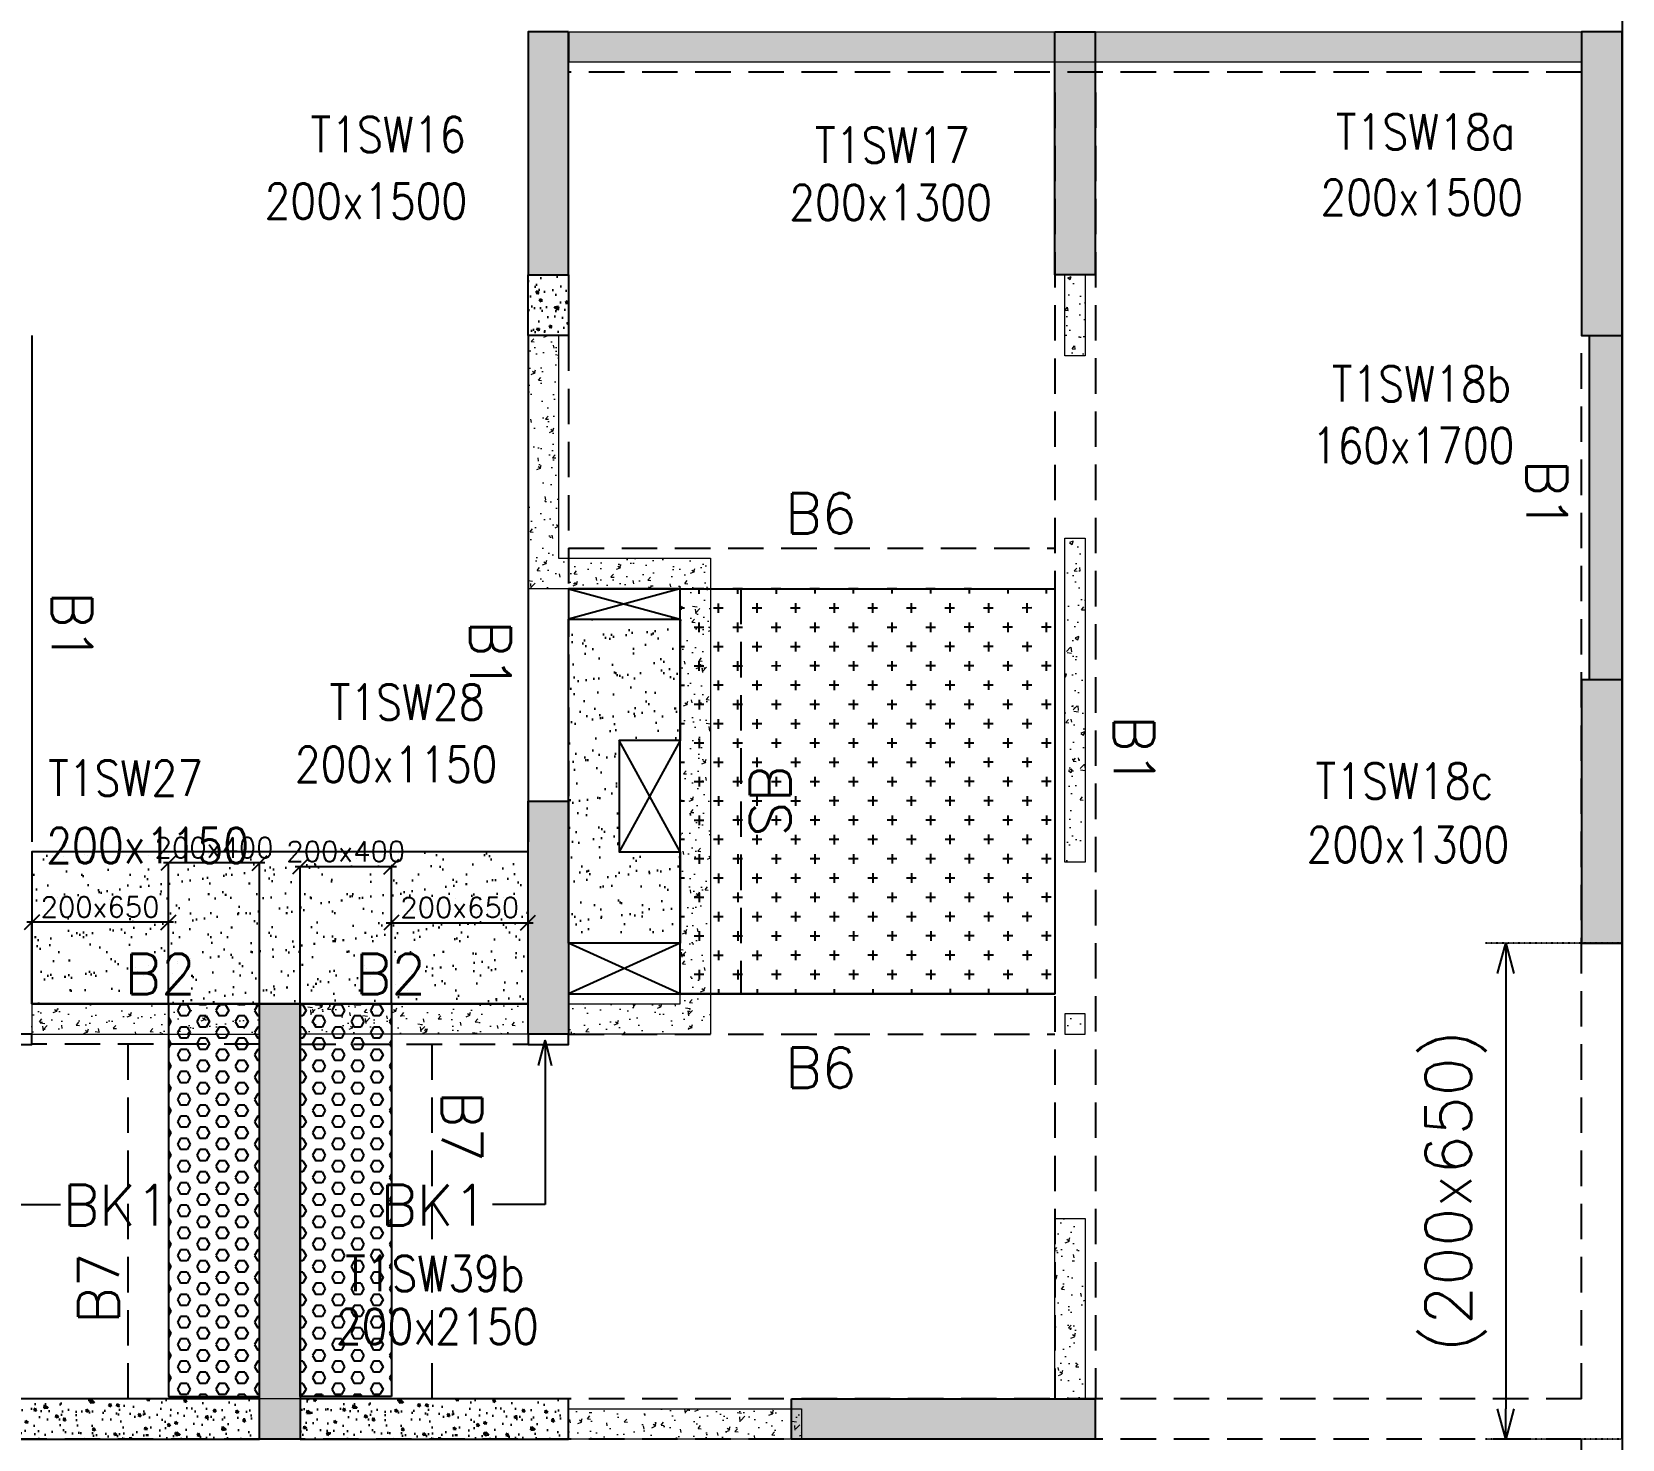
# Model space of a CAD drawing. Header units: millimetres. Extents: x 1078357 to 2594950, y -4969473 to -4636555.
# Drawn here: x 1966026 to 1973877, y -4660154 to -4653204 of the extents above; entities that cross this region are included whole.
import ezdxf

# ---------------------------------------------------------------- set-up
doc = ezdxf.new("R2010")
doc.units = ezdxf.units.MM
doc.header["$PDMODE"] = 35
for name, pattern in [('CENTER', [2, 1.25, -0.25, 0.25, -0.25]), ('CONTINOUS', [0]), ('DOT', [0.25, 0, -0.25]), ('HIDDEN', [0.375, 0.25, -0.125]), ('New Retail block$0$CONTINOUS', [0])]:
    doc.linetypes.add(name, pattern=pattern)
doc.layers.get('0').update_dxf_attribs({"lineweight": 0})
doc.layers.get('Defpoints').update_dxf_attribs({"lineweight": 0})
for name, color, linetype, lineweight in [('A-_ANOTDIMA_D-', 6, 'Continuous', 13), ('COL. NO.', 30, 'Continuous', 25), ('COL. SIZE', 7, 'Continuous', 25), ('DIM', 9, 'Continuous', 25), ('HATCH', 8, 'Continuous', 30), ('RCC UPSTAND', 43, 'Continuous', 30), ('S-NON STR RCC WALL', 8, 'Continuous', 0)]:
    doc.layers.add(name, color=color, linetype=linetype, lineweight=lineweight)
for name, color, linetype in [('B-200x325', 201, 'HIDDEN'), ('B-200x375', 41, 'HIDDEN'), ('B-200x450', 52, 'HIDDEN'), ('B-200x650', 241, 'HIDDEN'), ('B-300xSLAB THK.', 151, 'Continuous'), ('BK1-200x650', 241, 'HIDDEN'), ('DC BEAM NO.', 7, 'Continuous'), ('DROP SLAB', 8, 'Continuous'), ('EXPANSION JOINT', 10, 'HIDDEN'), ('NON STR. RCC WALL', 6, 'Continuous'), ('S-COLUMN_SHEAR WALL', 1, 'Continuous'), ('S-DIM', 2, 'Continuous'), ('S-PROJECTION', 54, 'New Retail block$0$CONTINOUS'), ('SLAB FOLD', 8, 'Continuous')]:
    doc.layers.add(name, color=color, linetype=linetype)
doc.styles.add('Roman', font='romans')
doc.styles.add('ROMANS', font='romans.shx', dxfattribs={"width": 0.85})
doc.dimstyles.new('HARESH', dxfattribs={"dimtxt": 150, "dimasz": 75, "dimexe": 0, "dimexo": 0, "dimgap": 25, "dimtad": 1, "dimdec": 0, "dimdsep": 46, "dimtxsty": 'Roman', "dimblk": 'OBLIQUE', "dimcen": 225, "dimdle": 25, "dimclrd": 2, "dimclre": 2, "dimclrt": 7, "dimadec": 8, "dimazin": 1, "dimtfac": 1, "dimtdec": 0, "dimtmove": 0, "dimatfit": 0, "dimfxl": 1, "dimlwd": -1, "dimlwe": -1, "dimarcsym": 0})
pattern_1 = [(50, (-4410069.28, 23210408.14), (182.184669, -15.9390855), [19.05, -209.55]), (355, (-4410069.28, 23210408.14), (-35.2434214, 191.0568452), [15.24, -167.6405842]), (100.4514447, (-4410054.1, 23210406.81), (146.9412471, 175.1177519), [16.1900088, -178.0902446]), (46.1842, (-4410069.28, 23210458.94), (271.0790409, -42.042328), [28.575, -314.325]), (96.6355576, (-4410046.7, 23210455.44), (237.404134, 247.4261246), [24.2850231, -267.1356082]), (351.1841512, (-4410069.28, 23210458.94), (237.404134, 247.4261246), [22.859967, -251.459732]), (21, (-4410043.88, 23210446.24), (151.6143913, -102.2651982), [19.05, -209.55]), (326, (-4410043.88, 23210446.24), (61.8020283, 184.1879661), [15.24, -167.64]), (71.451445, (-4410031.24, 23210437.72), (213.4164193, 81.9227689), [16.1900088, -178.0899376]), (37.5, (-4410069.28, 23210408.14), (3.08860325, 84.55503887), [0, -165.608, 0, -170.18, 0, -168.275]), (7.5, (-4410069.28, 23210408.14), (66.8196625, 100.18057482), [0, -97.028, 0, -161.798, 0, -64.135]), (327.5, (-4410125.92, 23210408.14), (135.59059517, -5.728744), [0, -63.5, 0, -198.12, 0, -262.89]), (317.5, (-4410151.32, 23210408.14), (148.1291814, 25.42649103), [0, -82.55, 0, -131.572, 0, -186.69])]
pattern_2 = [(180, (1932026.365, -4471198.795), (-7e-15, -54.992613), [31.75, -63.5]), (300, (1932026.365, -4471198.795), (47.625, 27.496307), [31.75, -63.5]), (240, (1931994.615, -4471198.795), (47.625, -27.496307), [31.75, -63.5])]

# ---------------------------------------------------------------- blocks, each defined once
blk = doc.blocks.new('_Open30')
at = {"color": 0, "linetype": 'ByBlock', "lineweight": -2}
for p, q in [((-1, 0.268), (0, 0)), ((0, 0), (-1, -0.268)), ((0, 0), (-1, 0))]:
    blk.add_line(p, q, dxfattribs=at)
blk = doc.blocks.new('*D1121')
at = {"layer": 'Defpoints', "color": 0, "linetype": 'CONTINOUS', "ltscale": 0.5, "transparency": 16777216}
for p in [(1973876.4, -4657703.8, 0), (1973302.4, -4660153.7), (1973876.4, -4660153.7, 0)]:
    blk.add_point(p, dxfattribs=at)
at = {"layer": 'S-DIM', "color": 2, "linetype": 'DOT', "ltscale": 0.5, "transparency": 16777216}
for p, q in [((1973876.4, -4657703.8), (1973202.4, -4657703.8)), ((1973876.4, -4660153.7), (1973202.4, -4660153.7))]:
    blk.add_line(p, q, dxfattribs=at)
at = {"layer": 'S-DIM', "color": 2, "linetype": 'CONTINOUS', "ltscale": 0.5, "transparency": 16777216}
blk.add_line((1973302.4, -4657853.8), (1973302.4, -4660003.7), dxfattribs=at)
at = {"layer": 'S-DIM', "color": 2, "linetype": 'CONTINOUS', "ltscale": 0.5, "transparency": 16777216, "xscale": 150, "yscale": 150, "zscale": 150}
for p, rotation in [((1973302.4, -4657703.8), 90), ((1973302.4, -4660153.7), 270)]:
    blk.add_blockref('_Open30', p, dxfattribs=dict(at, rotation=rotation))
at = {"layer": 'S-DIM', "color": 7, "linetype": 'CONTINOUS', "ltscale": 0.5, "transparency": 16777216, "insert": (1973056, -4658928.7), "char_height": 225, "attachment_point": 5, "rotation": 90, "style": 'Roman'}
blk.add_mtext('(200x650)', dxfattribs=at)
blk = doc.blocks.new('_Oblique')
at = {"color": 0, "linetype": 'ByBlock', "lineweight": -2}
blk.add_line((-0.5, -0.5), (0.5, 0.5), dxfattribs=at)
blk = doc.blocks.new('*D1508')
at = {"layer": 'Defpoints', "color": 0, "ltscale": 700, "transparency": 16777216}
for p in [(1966700.9, -4657308.2), (1966700.9, -4658003.3, 0), (1967151, -4658003.3, 0)]:
    blk.add_point(p, dxfattribs=at)
at = {"layer": 'DIM', "color": 2, "ltscale": 700, "transparency": 16777216}
for p, q in [((1967176, -4657308.2), (1966675.9, -4657308.2)), ((1966700.9, -4658003.3), (1966700.9, -4657308.2)), ((1967151, -4658003.3), (1967151, -4657308.2))]:
    blk.add_line(p, q, dxfattribs=at)
at = {"layer": 'DIM', "color": 2, "ltscale": 700, "transparency": 16777216, "xscale": 75, "yscale": 75, "zscale": 75, "rotation": 180}
blk.add_blockref('_Oblique', (1966700.9, -4657308.2), dxfattribs=at)
at = {"layer": 'DIM', "color": 2, "ltscale": 700, "transparency": 16777216, "xscale": 75, "yscale": 75, "zscale": 75}
blk.add_blockref('_Oblique', (1967151, -4657308.2), dxfattribs=at)
at = {"layer": 'DIM', "color": 7, "ltscale": 700, "transparency": 16777216, "insert": (1966925.9, -4657233.2), "char_height": 150, "attachment_point": 5, "style": 'Roman'}
blk.add_mtext('{\\H0.666667x;200x400}', dxfattribs=at)
blk = doc.blocks.new('*D1509')
at = {"layer": 'Defpoints', "color": 0, "ltscale": 700, "transparency": 16777216}
for p in [(1966026.2, -4657601.2), (1966026.2, -4658003.3, 0), (1966700.9, -4658003.3, 0)]:
    blk.add_point(p, dxfattribs=at)
at = {"layer": 'DIM', "color": 2, "ltscale": 700, "transparency": 16777216}
for p, q in [((1966725.9, -4657601.2), (1966001.2, -4657601.2)), ((1966026.2, -4658003.3), (1966026.2, -4657601.2)), ((1966700.9, -4658003.3), (1966700.9, -4657601.2))]:
    blk.add_line(p, q, dxfattribs=at)
at = {"layer": 'DIM', "color": 2, "ltscale": 700, "transparency": 16777216, "xscale": 75, "yscale": 75, "zscale": 75, "rotation": 180}
blk.add_blockref('_Oblique', (1966026.2, -4657601.2), dxfattribs=at)
at = {"layer": 'DIM', "color": 2, "ltscale": 700, "transparency": 16777216, "xscale": 75, "yscale": 75, "zscale": 75}
blk.add_blockref('_Oblique', (1966700.9, -4657601.2), dxfattribs=at)
at = {"layer": 'DIM', "color": 7, "ltscale": 700, "transparency": 16777216, "insert": (1966363.5, -4657526.2), "char_height": 150, "attachment_point": 5, "style": 'Roman'}
blk.add_mtext('{\\H0.666667x;200x650}', dxfattribs=at)
blk = doc.blocks.new('*D1510')
at = {"layer": 'Defpoints', "color": 0, "ltscale": 700, "transparency": 16777216}
for p in [(1967801.2, -4657326.5), (1967351, -4658003.3, 0), (1967801.2, -4658003.3, 0)]:
    blk.add_point(p, dxfattribs=at)
at = {"layer": 'DIM', "color": 2, "ltscale": 700, "transparency": 16777216}
for p, q in [((1967326, -4657326.5), (1967826.2, -4657326.5)), ((1967351, -4658003.3), (1967351, -4657326.5)), ((1967801.2, -4658003.3), (1967801.2, -4657326.5))]:
    blk.add_line(p, q, dxfattribs=at)
at = {"layer": 'DIM', "color": 2, "ltscale": 700, "transparency": 16777216, "xscale": 75, "yscale": 75, "zscale": 75, "rotation": 180}
blk.add_blockref('_Oblique', (1967351, -4657326.5), dxfattribs=at)
at = {"layer": 'DIM', "color": 2, "ltscale": 700, "transparency": 16777216, "xscale": 75, "yscale": 75, "zscale": 75}
blk.add_blockref('_Oblique', (1967801.2, -4657326.5), dxfattribs=at)
at = {"layer": 'DIM', "color": 7, "ltscale": 700, "transparency": 16777216, "insert": (1967576.1, -4657251.5), "char_height": 150, "attachment_point": 5, "style": 'Roman'}
blk.add_mtext('{\\H0.666667x;200x400}', dxfattribs=at)
blk = doc.blocks.new('*D1511')
at = {"layer": 'Defpoints', "color": 0, "ltscale": 700, "transparency": 16777216}
for p in [(1968476, -4657603.2), (1967801.2, -4658003.3, 0), (1968476, -4658003.3, 0)]:
    blk.add_point(p, dxfattribs=at)
at = {"layer": 'DIM', "color": 2, "ltscale": 700, "transparency": 16777216}
for p, q in [((1967776.2, -4657603.2), (1968501, -4657603.2)), ((1967801.2, -4658003.3), (1967801.2, -4657603.2)), ((1968476, -4658003.3), (1968476, -4657603.2))]:
    blk.add_line(p, q, dxfattribs=at)
at = {"layer": 'DIM', "color": 2, "ltscale": 700, "transparency": 16777216, "xscale": 75, "yscale": 75, "zscale": 75, "rotation": 180}
blk.add_blockref('_Oblique', (1967801.2, -4657603.2), dxfattribs=at)
at = {"layer": 'DIM', "color": 2, "ltscale": 700, "transparency": 16777216, "xscale": 75, "yscale": 75, "zscale": 75}
blk.add_blockref('_Oblique', (1968476, -4657603.2), dxfattribs=at)
at = {"layer": 'DIM', "color": 7, "ltscale": 700, "transparency": 16777216, "insert": (1968138.6, -4657528.2), "char_height": 150, "attachment_point": 5, "style": 'Roman'}
blk.add_mtext('{\\H0.666667x;200x650}', dxfattribs=at)
blk = doc.blocks.new('G$CD63B60BD')
at = {"layer": 'COL. NO.', "linetype": 'Continuous', "style": 'ROMANS', "width": 0.85}
for s, p in [('T1SW16', (38076.4, 15305.4, -320.4)), ('T1SW18a', (43137.8, 15318.2, 0)), ('T1SW17', (40566.2, 15252.6, -320.4)), ('T1SW18b', (43117.5, 14073.9, 0)), ('T1SW28', (38170.5, 12502.6, -320.4)), ('T1SW27', (36780.5, 12127.3, -320.4)), ('T1SW18c', (43037.6, 12112.7, 0)), ('T1SW39b', (38246.6, 9681, -320.4))]:
    blk.add_text(s, height=175, dxfattribs=at).set_placement(p)
at = {"layer": 'COL. SIZE', "linetype": 'Continuous', "style": 'ROMANS', "width": 0.85}
for s, p in [('200x1500', (43061, 14995, 0)), ('200x1500', (37849, 14976.4, -320.4)), ('200x1300', (40438.9, 14969.9, -320.4)), ('160x1700', (43018.5, 13769.5, 0)), ('200x1150', (37998, 12194.9, -320.4)), ('200x1150', (36771.5, 11794.2, -320.4)), ('200x1300', (42993, 11798.6, 0)), ('200x2150', (38200.9, 9419.4, -320.4))]:
    blk.add_text(s, height=175, dxfattribs=at).set_placement(p)

msp = doc.modelspace()

# ---------------------------------------------------------------- hatches: boundary and pattern name
at = {"layer": 'DROP SLAB'}
h = msp.add_hatch(dxfattribs=at)
h.set_pattern_fill('CROSS', color=8, scale=15, angle=179.96921)
h.set_pattern_definition([(180.03079016, (-1335090.53, 9384502.61), (-95.1987999, -95.3011726), [47.625, -142.875]), (270.03079016, (-1335114.35, 9384526.41), (95.3011726, -95.1987999), [47.625, -142.875])])
h.paths.add_polyline_path([(1969226.2, -4655954.1), (1971076.2, -4655954.1), (1971076.2, -4657953.9), (1969226.2, -4657953.9)])
at = {"layer": 'HATCH'}
h = msp.add_hatch(dxfattribs=at)
h.set_pattern_fill('AR-SAND', color=8, scale=3, angle=179.97015)
h.set_pattern_definition([(37.47015413, (-3066206.78, 18702404.82), (-4.72361136, 146.8264517), [0, -115.824, 0, -129.54, 0, -123.825]), (7.4701541, (-3066206.78, 18702404.82), (134.9689868, 214.9772528), [0, -62.484, 0, -104.394, 0, -40.005]), (327.4701541, (-3066300.51, 18702404.87), (237.2979035, 0.3075449), [0, -38.1, 0, -137.16, 0, -179.07]), (317.4701541, (-3066300.5, 18702404.87), (229.1017424, 66.759465), [0, -19.05, 0, -89.916, 0, -102.87])])
h.paths.add_polyline_path([(1968676.2, -4656103.8), (1969226.2, -4656103.8), (1969226.2, -4656703.8), (1968926.2, -4656703.8), (1968926.2, -4657253.8), (1969226.2, -4657253.7), (1969226.2, -4657703.8), (1968676.2, -4657703.8)])
h = msp.add_hatch(dxfattribs=at)
h.set_pattern_fill('AR-SAND', color=8, scale=3, angle=179.97015)
h.set_pattern_definition([(37.4701541, (-2028931.74, 14018335.54), (-4.72361136, 146.8264517), [0, -115.824, 0, -129.54, 0, -123.825]), (7.4701541, (-2028931.74, 14018335.54), (134.9689868, 214.9772528), [0, -62.484, 0, -104.394, 0, -40.005]), (327.4701541, (-2029025.47, 14018335.59), (237.2979035, 0.3075449), [0, -38.1, 0, -137.16, 0, -179.07]), (317.4701541, (-2029025.47, 14018335.6), (229.1017424, 66.759465), [0, -19.05, 0, -89.916, 0, -102.87])])
h.paths.add_polyline_path([(1968476.5, -4657253.8), (1966026.5, -4657253.8), (1966026.5, -4658003.8), (1968476.5, -4658003.8)])
h = msp.add_hatch(dxfattribs=at)
h.set_pattern_fill('AR-SAND', color=8, scale=3, angle=179.97015)
h.set_pattern_definition([(37.4701541, (-2028931.83, 14018335.54), (-4.72361136, 146.8264517), [0, -115.824, 0, -129.54, 0, -123.825]), (7.4701541, (-2028931.83, 14018335.54), (134.9689868, 214.9772528), [0, -62.484, 0, -104.394, 0, -40.005]), (327.4701541, (-2029025.55, 14018335.59), (237.2979035, 0.3075449), [0, -38.1, 0, -137.16, 0, -179.07]), (317.4701541, (-2029025.55, 14018335.6), (229.1017424, 66.759465), [0, -19.05, 0, -89.916, 0, -102.87])])
h.paths.add_polyline_path([(1968476.4, -4657403.8), (1966026.4, -4657403.8), (1966026.4, -4658003.8), (1968476.4, -4658003.8)])
at = {"layer": 'RCC UPSTAND'}
h = msp.add_hatch(dxfattribs=at)
h.set_pattern_fill('AR-CONC', color=8, scale=20, angle=90)
h.set_pattern_definition([(140, (-1239523.9, -7193148.25), (12.550427, 143.4520365), [15, -165]), (85, (-1239523.9, -7193148.25), (-150.438427, -27.7502667), [12, -132]), (190.4514445, (-1239522.85, -7193136.3), (-137.887998, 115.7017693), [12.7480384, -140.2284224]), (136.1842, (-1239563.9, -7193148.25), (33.103856, 213.448266), [22.5, -247.5]), (186.6356355, (-1239561.14, -7193130.47), (-194.82372, 186.932389), [19.122068, -210.342752]), (81.184164, (-1239563.9, -7193148.25), (-194.82372, 186.932389), [18, -198]), (111, (-1239553.9, -7193128.25), (80.523778, 119.3814104), [15, -165]), (56, (-1239553.9, -7193128.25), (-145.030009, 48.6630664), [12, -132]), (161.4514447, (-1239547.19, -7193118.3), (-64.5062306, 168.0444753), [12.748038, -140.2284224]), (127.5, (-1239523.9, -7193148.253), (-66.57877077, 2.43197106), [0, -130.4, 0, -134, 0, -132.5]), (97.5, (-1239523.9, -7193148.25), (-78.8823424, 52.6139075), [0, -76.4, 0, -127.4, 0, -50.5]), (57.5, (-1239523.9, -7193192.853), (4.51097435, 106.7644872), [0, -50, 0, -156, 0, -207]), (47.5, (-1239523.9, -7193212.85), (-20.0209965, 116.6372339), [0, -65, 0, -103.6, 0, -147])])
h.paths.add_polyline_path([(1968676.1, -4654403.7), (1968676.1, -4654703.7), (1968476.2, -4654703.7), (1968476.2, -4654403.7)])
h = msp.add_hatch(dxfattribs=at)
h.set_pattern_fill('AR-CONC', color=8, scale=20, angle=270)
h.set_pattern_definition([(320, (5177747.08, -2123311.15), (-12.550427, -143.4520365), [15, -165]), (265, (5177747.08, -2123311.15), (150.438427, 27.7502667), [12, -132]), (10.4514445, (5177746.03, -2123323.11), (137.887998, -115.7017693), [12.7480384, -140.2284224]), (316.1842, (5177787.08, -2123311.15), (-33.103856, -213.448266), [22.5, -247.5]), (6.6356355, (5177784.32, -2123328.94), (194.82372, -186.932389), [19.122068, -210.342752]), (261.184164, (5177787.08, -2123311.15), (194.82372, -186.932389), [18, -198]), (291, (5177777.08, -2123331.15), (-80.523778, -119.3814104), [15, -165]), (236, (5177777.08, -2123331.15), (145.030009, -48.6630664), [12, -132]), (341.4514447, (5177770.37, -2123341.1), (64.5062306, -168.0444753), [12.748038, -140.2284224]), (307.5, (5177747.08, -2123311.153), (66.57877077, -2.43197106), [0, -130.4, 0, -134, 0, -132.5]), (277.5, (5177747.08, -2123311.15), (78.8823424, -52.6139075), [0, -76.4, 0, -127.4, 0, -50.5]), (237.5, (5177747.08, -2123266.553), (-4.51097435, -106.7644872), [0, -50, 0, -156, 0, -207]), (227.5, (5177747.08, -2123246.55), (20.0209965, -116.6372339), [0, -65, 0, -103.6, 0, -147])])
h.paths.add_polyline_path([(1967151.2, -4659954.3), (1965826.2, -4659954.1), (1965826.2, -4660153.5), (1967151.2, -4660153.8)])
h = msp.add_hatch(dxfattribs=at)
h.set_pattern_fill('AR-CONC', color=8, scale=20, angle=270)
h.set_pattern_definition([(320, (5179272.08, -2123311.15), (-12.550427, -143.4520365), [15, -165]), (265, (5179272.08, -2123311.15), (150.438427, 27.7502667), [12, -132]), (10.4514445, (5179271.03, -2123323.11), (137.887998, -115.7017693), [12.7480384, -140.2284224]), (316.1842, (5179312.08, -2123311.15), (-33.103856, -213.448266), [22.5, -247.5]), (6.6356355, (5179309.32, -2123328.94), (194.82372, -186.932389), [19.122068, -210.342752]), (261.184164, (5179312.08, -2123311.15), (194.82372, -186.932389), [18, -198]), (291, (5179302.08, -2123331.15), (-80.523778, -119.3814104), [15, -165]), (236, (5179302.08, -2123331.15), (145.030009, -48.6630664), [12, -132]), (341.4514447, (5179295.37, -2123341.1), (64.5062306, -168.0444753), [12.748038, -140.2284224]), (307.5, (5179272.08, -2123311.153), (66.57877077, -2.43197106), [0, -130.4, 0, -134, 0, -132.5]), (277.5, (5179272.08, -2123311.15), (78.8823424, -52.6139075), [0, -76.4, 0, -127.4, 0, -50.5]), (237.5, (5179272.08, -2123266.553), (-4.51097435, -106.7644872), [0, -50, 0, -156, 0, -207]), (227.5, (5179272.08, -2123246.55), (20.0209965, -116.6372339), [0, -65, 0, -103.6, 0, -147])])
h.paths.add_polyline_path([(1968676.2, -4659954.3), (1967351.2, -4659954.1), (1967351.2, -4660153.5), (1968676.2, -4660153.8)])
at = {"layer": 'S-COLUMN_SHEAR WALL', "lineweight": 25}
h = msp.add_hatch(color=1, dxfattribs=at)
h.dxf.hatch_style = 1
h.paths.add_polyline_path([(1968476.2, -4654403.8), (1968476.2, -4653203.8), (1968676.2, -4653203.8), (1968676.2, -4654403.8)])
h = msp.add_hatch(color=1, dxfattribs=at)
h.dxf.hatch_style = 1
h.paths.add_polyline_path([(1971076.2, -4654403.9), (1971276.2, -4654403.9), (1971276.2, -4653203.8), (1971076.2, -4653203.8)])
h = msp.add_hatch(color=1, dxfattribs=at)
h.dxf.hatch_style = 1
h.paths.add_polyline_path([(1973876.2, -4653203.8), (1973676.2, -4653203.8), (1973676.2, -4654703.8), (1973876.2, -4654703.8)])
at = {"layer": 'S-COLUMN_SHEAR WALL', "lineweight": 25, "extrusion": (1.00316e-06, -2.11765e-11, 1)}
h = msp.add_hatch(color=1, dxfattribs=at)
h.dxf.hatch_style = 1
h.paths.add_polyline_path([(1973876.2, -4656403.9), (1973716.2, -4656403.9), (1973716.2, -4654703.8), (1973876.2, -4654703.8)])
at = {"layer": 'S-COLUMN_SHEAR WALL', "lineweight": 25}
h = msp.add_hatch(color=1, dxfattribs=at)
h.dxf.hatch_style = 1
h.paths.add_polyline_path([(1973676.2, -4657703.8), (1973876.2, -4657703.8), (1973876.2, -4656403.8), (1973676.2, -4656403.8)])
h = msp.add_hatch(color=1, dxfattribs=at)
h.dxf.hatch_style = 1
h.paths.add_polyline_path([(1968676.2, -4658153.8), (1968476.2, -4658153.8), (1968476.2, -4657003.8), (1968676.2, -4657003.8)])
h = msp.add_hatch(color=1, dxfattribs=at)
h.dxf.hatch_style = 1
h.paths.add_polyline_path([(1967151.2, -4658003.8), (1967351.2, -4658003.8), (1967351.2, -4660153.8), (1967151.2, -4660153.8)])
h = msp.add_hatch(color=1, dxfattribs=at)
h.dxf.hatch_style = 1
h.paths.add_polyline_path([(1969776.2, -4659953.8), (1971276.2, -4659953.8), (1971276.2, -4660153.8), (1969776.2, -4660153.8)])
at = {"layer": 'S-NON STR RCC WALL'}
h = msp.add_hatch(dxfattribs=at)
h.set_pattern_fill('AR-CONC', color=256, angle=180)
h.set_pattern_definition([(50, (-5507294, 27894427.33), (182.184669, -15.93908554), [19.05, -209.55]), (355, (-5507294, 27894427.33), (-35.2434214, 191.0568452), [15.24, -167.6405842]), (100.4514447, (-5507278.81, 27894426), (146.9412471, 175.1177519), [16.1900088, -178.0902446]), (46.1842, (-5507294, 27894478.13), (271.0790409, -42.042328), [28.575, -314.325]), (96.6355576, (-5507271.4, 27894474.62), (237.404134, 247.4261246), [24.2850231, -267.1356082]), (351.1841512, (-5507294, 27894478.13), (237.404134, 247.4261246), [22.859967, -251.459732]), (21, (-5507268.6, 27894465.43), (151.6143913, -102.2651982), [19.05, -209.55]), (326, (-5507268.6, 27894465.43), (61.8020283, 184.1879661), [15.24, -167.64]), (71.451445, (-5507255.96, 27894456.9), (213.4164193, 81.9227689), [16.1900088, -178.0899376]), (37.5, (-5507293.994, 27894427.326), (3.08860325, 84.55503887), [0, -165.608, 0, -170.18, 0, -168.275]), (7.5, (-5507293.99, 27894427.33), (66.8196625, 100.18057482), [0, -97.028, 0, -161.798, 0, -64.135]), (327.5, (-5507350.636, 27894427.326), (135.59059517, -5.72874399), [0, -63.5, 0, -198.12, 0, -262.89]), (317.5, (-5507376.04, 27894427.33), (148.1291814, 25.42649103), [0, -82.55, 0, -131.572, 0, -186.69])])
h.paths.add_polyline_path([(1968679.4, -4653203.8), (1973676.4, -4653203.8), (1973676.4, -4653353.8), (1968679.4, -4653353.8)])
h = msp.add_hatch(dxfattribs=at)
h.set_pattern_fill('AR-CONC', color=256, angle=180)
h.set_pattern_definition([(50, (1971189.48, -4793872.02), (182.18467, -15.93909), [19.05, -209.55]), (355, (1971189.48, -4793872.02), (-35.24342, 191.05685), [15.24, -167.64058]), (100.45144, (1971204.66, -4793873.35), (146.94125, 175.11775), [16.19, -178.09024]), (46.1842, (1971189.48, -4793821.22), (271.07904, -42.04233), [28.575, -314.325]), (96.63556, (1971212.07, -4793824.72), (237.40413, 247.4261), [24.285, -267.1356]), (351.18415, (1971189.48, -4793821.22), (237.40413, 247.4261), [22.85997, -251.45973]), (21, (1971214.88, -4793833.92), (151.61439, -102.2652), [19.05, -209.55]), (326, (1971214.88, -4793833.92), (61.80203, 184.18797), [15.24, -167.64]), (71.45144, (1971227.51, -4793842.44), (213.41642, 81.92277), [16.19, -178.08994]), (37.5, (1971189.48, -4793872.02), (3.088603, 84.55504), [0, -165.608, 0, -170.18, 0, -168.275]), (7.5, (1971189.48, -4793872.02), (66.81966, 100.180575), [0, -97.028, 0, -161.798, 0, -64.135]), (327.5, (1971132.84, -4793872.02), (135.590595, -5.728744), [0, -63.5, 0, -198.12, 0, -262.89]), (317.5, (1971107.44, -4793872.02), (148.12918, 25.42649), [0, -82.55, 0, -131.572, 0, -186.69])])
h.paths.add_polyline_path([(1971126.5, -4654403.8), (1971226.5, -4654403.8), (1971226.5, -4654803.8), (1971126.5, -4654803.8)])
h = msp.add_hatch(dxfattribs=at)
h.set_pattern_fill('AR-CONC', color=256, angle=180)
h.set_pattern_definition(pattern_1)
h.paths.add_polyline_path([(1969376.4, -4655803.8), (1969376.4, -4658153.8), (1968676.4, -4658153.8), (1968676.4, -4658003.8), (1969226.4, -4658003.8), (1969226.4, -4655953.8), (1968476.4, -4655953.8), (1968476.4, -4654703.8), (1968626.4, -4654703.8), (1968626.4, -4655803.8)])
h = msp.add_hatch(dxfattribs=at)
h.set_pattern_fill('AR-CONC', color=256, angle=180)
h.set_pattern_definition([(50, (3068414.2, -9477891.21), (182.184669, -15.9390855), [19.05, -209.55]), (355, (3068414.2, -9477891.2), (-35.2434214, 191.056845), [15.24, -167.640584]), (100.4514447, (3068429.38, -9477892.54), (146.941247, 175.117752), [16.190009, -178.0902446]), (46.1842, (3068414.2, -9477840.4), (271.079041, -42.042328), [28.575, -314.325]), (96.6355576, (3068436.79, -9477843.9), (237.404134, 247.426125), [24.285023, -267.135608]), (351.184151, (3068414.2, -9477840.4), (237.404134, 247.426125), [22.859967, -251.459732]), (21, (3068439.6, -9477853.11), (151.6143913, -102.265198), [19.05, -209.55]), (326, (3068439.6, -9477853.1), (61.802028, 184.187966), [15.24, -167.64]), (71.451445, (3068452.23, -9477861.63), (213.416419, 81.922769), [16.190009, -178.0899376]), (37.5, (3068414.196, -9477891.21), (3.08860325, 84.5550389), [0, -165.608, 0, -170.18, 0, -168.275]), (7.5, (3068414.2, -9477891.21), (66.8196625, 100.1805748), [0, -97.028, 0, -161.798, 0, -64.135]), (327.5, (3068357.554, -9477891.21), (135.5905952, -5.728744), [0, -63.5, 0, -198.12, 0, -262.89]), (317.5, (3068332.15, -9477891.21), (148.1291814, 25.426491), [0, -82.55, 0, -131.572, 0, -186.69])])
h.paths.add_polyline_path([(1971126.5, -4655703.8), (1971226.5, -4655703.8), (1971226.5, -4657303.8), (1971126.5, -4657303.8)])
h = msp.add_hatch(dxfattribs=at)
h.set_pattern_fill('AR-CONC', color=256)
h.set_pattern_definition(pattern_1)
h.paths.add_polyline_path([(1967151.4, -4658003.8), (1966026.4, -4658003.8), (1966026.4, -4658153.8), (1967151.4, -4658153.8)])
h = msp.add_hatch(dxfattribs=at)
h.set_pattern_fill('AR-CONC', color=256, angle=180)
h.set_pattern_definition(pattern_1)
h.paths.add_polyline_path([(1967351.4, -4658003.8), (1968476.4, -4658003.8), (1968476.4, -4658153.8), (1967351.4, -4658153.8)])
h = msp.add_hatch(dxfattribs=at)
h.set_pattern_fill('AR-CONC', color=256, angle=180)
h.set_pattern_definition([(50, (3068400.98, -9479255.87), (182.184669, -15.9390855), [19.05, -209.55]), (355, (3068400.98, -9479255.87), (-35.2434214, 191.056845), [15.24, -167.640584]), (100.4514447, (3068416.16, -9479257.2), (146.941247, 175.117752), [16.190009, -178.0902446]), (46.1842, (3068400.98, -9479205.07), (271.079041, -42.042328), [28.575, -314.325]), (96.6355576, (3068423.57, -9479208.58), (237.404134, 247.426125), [24.285023, -267.135608]), (351.184151, (3068400.98, -9479205.07), (237.404134, 247.426125), [22.859967, -251.459732]), (21, (3068426.38, -9479217.77), (151.6143913, -102.265198), [19.05, -209.55]), (326, (3068426.38, -9479217.77), (61.802028, 184.187966), [15.24, -167.64]), (71.451445, (3068439.02, -9479226.3), (213.416419, 81.922769), [16.190009, -178.0899376]), (37.5, (3068400.98, -9479255.87), (3.08860325, 84.5550389), [0, -165.608, 0, -170.18, 0, -168.275]), (7.5, (3068400.98, -9479255.87), (66.8196625, 100.1805748), [0, -97.028, 0, -161.798, 0, -64.135]), (327.5, (3068344.34, -9479255.87), (135.5905952, -5.728744), [0, -63.5, 0, -198.12, 0, -262.89]), (317.5, (3068318.94, -9479255.87), (148.1291814, 25.426491), [0, -82.55, 0, -131.572, 0, -186.69])])
h.paths.add_polyline_path([(1971126.5, -4658153.8), (1971226.5, -4658153.8), (1971226.5, -4658053.8), (1971126.5, -4658053.8)])
h = msp.add_hatch(dxfattribs=at)
h.set_pattern_fill('AR-CONC', color=256, angle=180)
h.set_pattern_definition([(50, (-5480458.75, 27894427.32), (182.184669, -15.93908554), [19.05, -209.55]), (355, (-5480458.75, 27894427.32), (-35.2434214, 191.0568452), [15.24, -167.6405842]), (100.4514447, (-5480443.57, 27894425.99), (146.9412471, 175.1177519), [16.1900088, -178.0902446]), (46.1842, (-5480458.75, 27894478.12), (271.0790409, -42.042328), [28.575, -314.325]), (96.6355576, (-5480436.16, 27894474.62), (237.404134, 247.4261246), [24.2850231, -267.1356082]), (351.1841512, (-5480458.75, 27894478.12), (237.404134, 247.4261246), [22.859967, -251.459732]), (21, (-5480433.35, 27894465.42), (151.6143913, -102.2651982), [19.05, -209.55]), (326, (-5480433.35, 27894465.42), (61.8020283, 184.1879661), [15.24, -167.64]), (71.451445, (-5480420.71, 27894456.9), (213.4164193, 81.9227689), [16.1900088, -178.0899376]), (37.5, (-5480458.75, 27894427.32), (3.08860325, 84.55503887), [0, -165.608, 0, -170.18, 0, -168.275]), (7.5, (-5480458.75, 27894427.32), (66.8196625, 100.18057482), [0, -97.028, 0, -161.798, 0, -64.135]), (327.5, (-5480515.39, 27894427.32), (135.59059517, -5.72874399), [0, -63.5, 0, -198.12, 0, -262.89]), (317.5, (-5480540.79, 27894427.32), (148.1291814, 25.42649103), [0, -82.55, 0, -131.572, 0, -186.69])])
h.paths.add_polyline_path([(1971076.4, -4659063.8), (1971226.4, -4659063.8), (1971226.4, -4659953.7), (1971076.4, -4659953.7)])
h = msp.add_hatch(dxfattribs=at)
h.set_pattern_fill('AR-CONC', color=256)
h.set_pattern_definition([(50, (-5507294, 27894427.33), (182.184669, -15.93908554), [19.05, -209.55]), (355, (-5507294, 27894427.33), (-35.2434214, 191.0568452), [15.24, -167.6405842]), (100.4514447, (-5507278.81, 27894426), (146.9412471, 175.1177519), [16.1900088, -178.0902446]), (46.1842, (-5507294, 27894478.13), (271.0790409, -42.042328), [28.575, -314.325]), (96.6355576, (-5507271.4, 27894474.62), (237.404134, 247.4261246), [24.2850231, -267.1356082]), (351.1841512, (-5507294, 27894478.13), (237.404134, 247.4261246), [22.859967, -251.459732]), (21, (-5507268.6, 27894465.43), (151.6143913, -102.2651982), [19.05, -209.55]), (326, (-5507268.6, 27894465.43), (61.8020283, 184.1879661), [15.24, -167.64]), (71.451445, (-5507255.96, 27894456.9), (213.4164193, 81.9227689), [16.1900088, -178.0899376]), (37.5, (-5507293.994, 27894427.326), (3.08860325, 84.55503887), [0, -165.608, 0, -170.18, 0, -168.275]), (7.5, (-5507293.99, 27894427.33), (66.8196625, 100.18057482), [0, -97.028, 0, -161.798, 0, -64.135]), (327.5, (-5507350.636, 27894427.326), (135.59059517, -5.72874399), [0, -63.5, 0, -198.12, 0, -262.89]), (317.5, (-5507376.04, 27894427.33), (148.1291814, 25.42649103), [0, -82.55, 0, -131.572, 0, -186.69])])
h.paths.add_polyline_path([(1968676.4, -4660003.8), (1969826.4, -4660003.8), (1969826.4, -4660153.8), (1968676.4, -4660153.8)])
at = {"layer": 'SLAB FOLD', "ltscale": 1000}
h = msp.add_hatch(dxfattribs=at)
h.set_pattern_fill('HEX', color=8, scale=10, angle=180)
h.set_pattern_definition(pattern_2)
h.paths.add_polyline_path([(1967151.4, -4659943.2), (1966701.4, -4659943.2), (1966701.4, -4658003.8), (1967151.4, -4658003.8)])
h = msp.add_hatch(dxfattribs=at)
h.set_pattern_fill('HEX', color=8, scale=10, angle=180)
h.set_pattern_definition(pattern_2)
h.paths.add_polyline_path([(1967351.7, -4659943.2), (1967801.7, -4659943.2), (1967801.7, -4658003.8), (1967351.7, -4658003.8)])

# ---------------------------------------------------------------- linework, layer by layer
at = {"color": 2, "linetype": 'CENTER', "ltscale": 700, "elevation": 0}
msp.add_lwpolyline([(1967151.2, -4658003.8), (1967351.2, -4658003.8), (1967351.2, -4659953.8), (1967151.2, -4659953.8)], close=True, dxfattribs=at)
at = {"layer": 'B-200x325', "ltscale": 700}
for p, q in [((1968676.2, -4655754.1, 0), (1971076.1, -4655754.1, 0)), ((1968676.3, -4658153.9, 0), (1971076.1, -4658153.9, 0))]:
    msp.add_line(p, q, dxfattribs=at)
at = {"layer": 'B-200x325', "linetype": 'Continuous', "ltscale": 700}
for p, q in [((1968676.2, -4655954.1, 0), (1971076.1, -4655954.1, 0)), ((1968676.3, -4657953.9, 0), (1971076.1, -4657953.9, 0))]:
    msp.add_line(p, q, dxfattribs=at)
at = {"layer": 'B-200x375', "ltscale": 700}
for p, q in [((1966501.1, -4658203.9, 0), (1966501.1, -4659953.9, 0)), ((1968001.3, -4658203.9, 0), (1968001.3, -4659953.9, 0))]:
    msp.add_line(p, q, dxfattribs=at)
at = {"layer": 'B-200x375', "linetype": 'Continuous', "ltscale": 700}
for p, q in [((1966701.1, -4658203.9, 0), (1966701.1, -4659943.3, 0)), ((1967801.3, -4658203.9, 0), (1967801.3, -4659943.3, 0))]:
    msp.add_line(p, q, dxfattribs=at)
at = {"layer": 'B-200x450', "linetype": 'HIDDEN', "ltscale": 500}
msp.add_line((1973676.4, -4662153.8, 0), (1973676.4, -4660153.7, 0), dxfattribs=at)
at = {"layer": 'B-200x650', "linetype": 'HIDDEN', "ltscale": 700}
for p, q in [((1973676.4, -4653403.8, 0), (1968676.4, -4653403.8, 0)), ((1971076.4, -4653503.9, 0), (1971076.4, -4659953.7, 0)), ((1971276.4, -4653503.8, 0), (1971276.4, -4659953.7, 0)), ((1968676.4, -4654703.8, 0), (1968676.4, -4657203.8, 0)), ((1973676.4, -4659953.7, 0), (1973676.4, -4654703.8, 0)), ((1967151.4, -4658203.8, 0), (1966026.4, -4658203.8, 0)), ((1967351.4, -4658203.8, 0), (1968476.4, -4658203.8, 0)), ((1967151.2, -4659953.7, 0), (1954969.8, -4659953.7, 0)), ((1973676.4, -4659953.7, 0), (1967351.2, -4659953.7, 0)), ((1967151.2, -4660153.7, 0), (1954969.8, -4660153.7, 0)), ((1973676.4, -4660153.7, 0), (1967351.2, -4660153.7, 0))]:
    msp.add_line(p, q, dxfattribs=at)
at = {"layer": 'B-200x650', "linetype": 'CONTINOUS', "ltscale": 700}
for p, q in [((1966026.4, -4654703.8, 0), (1966026.4, -4657203.8, 0)), ((1968476.4, -4654703.8, 0), (1968476.4, -4657203.8, 0)), ((1973876.4, -4660153.7, 0), (1973876.4, -4654703.8, 0)), ((1973876.4, -4657203.8, 0), (1973877.1, -4657203.8, 0)), ((1968476.4, -4658003.8, 0), (1966026.4, -4658003.8, 0))]:
    msp.add_line(p, q, dxfattribs=at)
at = {"layer": 'B-200x650', "ltscale": 700}
msp.add_line((1973876.4, -4657003.8, 0), (1973877.1, -4657003.8, 0), dxfattribs=at)
at = {"layer": 'B-300xSLAB THK.', "linetype": 'HIDDEN', "ltscale": 700}
for p, q in [((1969226.1, -4655954.3, 0), (1969226.1, -4657954.1, 0)), ((1969526.1, -4655954.3, 0), (1969526.1, -4657954.1, 0))]:
    msp.add_line(p, q, dxfattribs=at)
at = {"layer": 'BK1-200x650', "linetype": 'Continuous', "ltscale": 700, "elevation": 0}
for points in [[(1966026.5, -4658153.8), (1965826.5, -4658153.8), (1965826.5, -4658204), (1966026.5, -4658204)], [(1968676.5, -4658153.8), (1968476.5, -4658153.8), (1968476.5, -4658204), (1968676.5, -4658204)]]:
    msp.add_lwpolyline(points, close=True, dxfattribs=at)
at = {"layer": 'DROP SLAB', "color": 3, "linetype": 'CONTINOUS', "ltscale": 500}
for p, q in [((1968676.2, -4655953.8), (1969226.2, -4656103.8, 0)), ((1969225.4, -4655954, 0), (1968676.2, -4656103.8, 0)), ((1969226.2, -4656703.8), (1968926.2, -4657253.8)), ((1969226.2, -4657253.8), (1968926.2, -4656703.8)), ((1969226.2, -4657953.8, 0), (1968676.2, -4657703.8)), ((1969226.2, -4657703.8), (1968676.4, -4657953.8, 0))]:
    msp.add_line(p, q, dxfattribs=at)
at = {"layer": 'DROP SLAB', "color": 3, "linetype": 'CONTINOUS', "ltscale": 500, "elevation": 0}
for points in [[(1969226.2, -4655954), (1968676.2, -4655954), (1968676.2, -4656103.8), (1969226.2, -4656103.8)], [(1969226.2, -4655954.1), (1971076.2, -4655954.1), (1971076.2, -4657953.9), (1969226.2, -4657953.9)], [(1969226.2, -4656703.8), (1968926.2, -4656703.8), (1968926.2, -4657253.8), (1969226.2, -4657253.8)], [(1969226.2, -4657703.8), (1968676.4, -4657703.8), (1968676.4, -4657953.8), (1969226.2, -4657953.8)]]:
    msp.add_lwpolyline(points, close=True, dxfattribs=at)
at = {"layer": 'EXPANSION JOINT'}
msp.add_line((1973876.4, -4650463.8, 0), (1973876.4, -4670796.3, 0), dxfattribs=at)
msp.add_line((1973876.4, -4650463.8, 0), (1973876.4, -4670796.3, 0), dxfattribs=at)
at = {"layer": 'NON STR. RCC WALL', "elevation": 0}
for points in [[(1968676.1, -4654403.7), (1968676.1, -4654703.7), (1968476.2, -4654703.7), (1968476.2, -4654403.7)], [(1967151.2, -4659954.3), (1965826.2, -4659954.1), (1965826.2, -4660153.5), (1967151.2, -4660153.8)], [(1968676.2, -4659954.3), (1967351.2, -4659954.1), (1967351.2, -4660153.5), (1968676.2, -4660153.8)]]:
    msp.add_lwpolyline(points, close=True, dxfattribs=at)
at = {"layer": 'S-COLUMN_SHEAR WALL', "color": 1, "lineweight": 25, "elevation": 0}
for points in [[(1968676.2, -4653203.8), (1968476.2, -4653203.8), (1968476.2, -4654403.7), (1968676.2, -4654403.7)], [(1971076.2, -4653203.8), (1971276.2, -4653203.8), (1971276.2, -4654403.9), (1971076.2, -4654403.9)], [(1973876.2, -4653203.8), (1973676.2, -4653203.8), (1973676.2, -4654703.8), (1973876.2, -4654703.8)], [(1973676.2, -4657703.8), (1973876.2, -4657703.8), (1973876.2, -4656403.8), (1973676.2, -4656403.8)], [(1968676.2, -4658153.8), (1968476.2, -4658153.8), (1968476.2, -4657003.8), (1968676.2, -4657003.8)], [(1967151.2, -4658003.8), (1967351.2, -4658003.8), (1967351.2, -4660153.8), (1967151.2, -4660153.8)], [(1969776.2, -4659953.8), (1971276.2, -4659953.8), (1971276.2, -4660153.8), (1969776.2, -4660153.8)]]:
    msp.add_lwpolyline(points, close=True, dxfattribs=at)
at = {"layer": 'S-COLUMN_SHEAR WALL', "color": 1, "lineweight": 25, "extrusion": (1.00316e-06, -2.11765e-11, 1), "elevation": 2}
msp.add_lwpolyline([(1973876.2, -4656403.9), (1973716.2, -4656403.9), (1973716.2, -4654703.8), (1973876.2, -4654703.8)], close=True, dxfattribs=at)
at = {"layer": 'S-NON STR RCC WALL', "elevation": 0}
for points in [[(1968679.4, -4653203.8), (1973676.4, -4653203.8), (1973676.4, -4653353.8), (1968679.4, -4653353.8)], [(1971126.5, -4654403.8), (1971226.5, -4654403.8), (1971226.5, -4654803.8), (1971126.5, -4654803.8)], [(1969376.4, -4655803.8), (1969376.4, -4658153.8), (1968676.4, -4658153.8), (1968676.4, -4658003.8), (1969226.4, -4658003.8), (1969226.4, -4655953.8), (1968476.4, -4655953.8), (1968476.4, -4654703.8), (1968626.4, -4654703.8), (1968626.4, -4655803.8)], [(1967151.4, -4658003.8), (1966026.4, -4658003.8), (1966026.4, -4658153.8), (1967151.4, -4658153.8)], [(1967351.4, -4658003.8), (1968476.4, -4658003.8), (1968476.4, -4658153.8), (1967351.4, -4658153.8)]]:
    msp.add_lwpolyline(points, close=True, dxfattribs=at)
at = {"layer": 'S-NON STR RCC WALL', "ltscale": 700, "elevation": 0}
for points in [[(1971126.5, -4655703.8), (1971226.5, -4655703.8), (1971226.5, -4657303.8), (1971126.5, -4657303.8)], [(1971126.5, -4658153.8), (1971226.5, -4658153.8), (1971226.5, -4658053.8), (1971126.5, -4658053.8)], [(1971076.4, -4659063.8), (1971226.4, -4659063.8), (1971226.4, -4659953.7), (1971076.4, -4659953.7)], [(1968676.4, -4660003.8), (1969826.4, -4660003.8), (1969826.4, -4660153.8), (1968676.4, -4660153.8)]]:
    msp.add_lwpolyline(points, close=True, dxfattribs=at)
at = {"layer": 'S-PROJECTION', "elevation": 0}
msp.add_lwpolyline([(1968476.5, -4657253.8), (1966026.5, -4657253.8), (1966026.5, -4658003.8), (1968476.5, -4658003.8)], close=True, dxfattribs=at)
at = {"layer": 'SLAB FOLD', "color": 8, "ltscale": 1000, "elevation": 0}
msp.add_lwpolyline([(1968676.2, -4656103.8), (1969226.2, -4656103.8), (1969226.2, -4656703.8), (1968926.2, -4656703.8), (1968926.2, -4657253.8), (1969226.2, -4657253.7), (1969226.2, -4657703.8), (1968676.2, -4657703.8), (1968676.2, -4656103.8)], dxfattribs=at)
for points in [[(1966701.2, -4659943.2), (1967151.2, -4659943.2), (1967151.2, -4658003.9), (1966701.2, -4658003.9)], [(1967801.5, -4659943.2), (1967351.4, -4659943.2), (1967351.4, -4658003.9), (1967801.5, -4658003.9)]]:
    msp.add_lwpolyline(points, close=True, dxfattribs=at)

# ---------------------------------------------------------------- block references
at = {"layer": 'A-_ANOTDIMA_D-', "color": 2, "ltscale": 700}
msp.add_blockref('G$CD63B60BD', (1929326.2, -4669103.8, 0), dxfattribs=at)

# ---------------------------------------------------------------- texts
at = {"layer": 'B-200x325', "linetype": 'Continuous', "ltscale": 700, "style": 'ROMANS'}
for p in [(1969745.7, -4655682, -2.7), (1969745.7, -4658419.2, -2.7)]:
    msp.add_text('B6', height=200, rotation=359.99866, dxfattribs=at).set_placement(p)
at = {"layer": 'B-200x375', "linetype": 'Continuous', "ltscale": 700, "style": 'ROMANS'}
for rotation, p in [(269.99866, (1968050.1, -4658433.9, -2.7)), (90.00094, (1966455.9, -4659583.5, -2.7))]:
    msp.add_text('B7', height=200, rotation=rotation, dxfattribs=at).set_placement(p)
at = {"layer": 'B-200x650', "linetype": 'HIDDEN', "ltscale": 500, "style": 'ROMANS'}
for p in [(1973405.4, -4655315.6, -2.7), (1966125, -4655966, -2.7), (1968190.4, -4656108.8, -2.7), (1971366.9, -4656578.8, -2.7)]:
    msp.add_text('B1', height=200, rotation=269.99906, dxfattribs=at).set_placement(p)
at = {"layer": 'B-300xSLAB THK.', "linetype": 'Continuous', "ltscale": 700, "style": 'ROMANS'}
msp.add_text('SB', height=200, rotation=90.00094, dxfattribs=at).set_placement((1969770.8, -4657178.4, -2.7))
at = {"layer": 'BK1-200x650', "linetype": 'Continuous', "ltscale": 700, "style": 'ROMANS'}
for rotation, p in [(359.99906, (1966179.6, -4659097.8, -2.7)), (0.00094, (1967747.6, -4659097.8, -2.7))]:
    msp.add_text('BK1', height=200, rotation=rotation, dxfattribs=at).set_placement(p)
at = {"layer": 'DC BEAM NO.', "linetype": 'Continuous', "ltscale": 500, "style": 'ROMANS'}
for p in [(1966484.3, -4657956.7, -2.7), (1967621, -4657956.7, -2.7)]:
    msp.add_text('B2', height=200, dxfattribs=at).set_placement(p)

# ---------------------------------------------------------------- dimensions: what is measured, and where the dimension line sits
at = {"layer": 'DIM', "ltscale": 700}
for base, p1, p2, picture, middle in [((1966700.9, -4657308.2, 0), (1967151, -4658003.3, 0), (1966700.9, -4658003.3, 0), '*D1508', (1966925.9, -4657308.2, 0)), ((1967801.2, -4657326.5, 0), (1967351, -4658003.3, 0), (1967801.2, -4658003.3, 0), '*D1510', (1967576.1, -4657326.5, 0))]:
    dim = msp.add_linear_dim(base=base, p1=p1, p2=p2, text='{\\H0.666667x;200x400}', dimstyle='HARESH', override={"dimtxsty": 'Roman'}, dxfattribs=at)
    dim.commit()
    dim.dimension.update_dxf_attribs({"geometry": picture, "text_midpoint": middle, "dimtype": 160})
for base, p1, p2, picture, middle in [((1966026.2, -4657601.2, 0), (1966700.9, -4658003.3, 0), (1966026.2, -4658003.3, 0), '*D1509', (1966363.5, -4657526.2, 0)), ((1968476, -4657603.2, 0), (1967801.2, -4658003.3, 0), (1968476, -4658003.3, 0), '*D1511', (1968138.6, -4657528.2, 0))]:
    dim = msp.add_linear_dim(base=base, p1=p1, p2=p2, text='{\\H0.666667x;200x650}', dimstyle='HARESH', override={"dimtxsty": 'Roman', "dimtmove": 1}, dxfattribs=at)
    dim.commit()
    dim.dimension.update_dxf_attribs({"geometry": picture, "text_midpoint": middle})
at = {"layer": 'S-DIM', "linetype": 'CONTINOUS', "ltscale": 0.5}
dim = msp.add_linear_dim(base=(1973302.4, -4660153.7, 0), p1=(1973876.4, -4657703.8, 0), p2=(1973876.4, -4660153.7, 0), angle=90, text='(200x650)', dimstyle='HARESH', override={"dimtxt": 225, "dimasz": 150, "dimexe": 100, "dimgap": 75, "dimtxsty": 'Roman', "dimblk1": 'Open30', "dimblk2": 'Open30', "dimsah": 1, "dimdle": 1, "dimfxl": 500, "dimarcsym": 1}, dxfattribs=at)
dim.commit()
dim.dimension.update_dxf_attribs({"geometry": '*D1121', "text_midpoint": (1973056, -4658928.7, 0)})

# ---------------------------------------------------------------- leaders
at = {"layer": 'BK1-200x650', "linetype": 'Continuous', "ltscale": 700}
for points in [[(1965910, -4658184.2, 0), (1965910, -4658995.6, 0), (1966168.8, -4658995.6, 0)], [(1968560, -4658184.2, 0), (1968560, -4658995.6, 0), (1968301.2, -4658995.6, 0)]]:
    msp.add_leader(points, dimstyle='HARESH', override={"dimasz": 125, "dimgap": 25, "dimtad": 0, "dimldrblk": 'Open30'}, dxfattribs=at)

doc.saveas('drawing.dxf')
